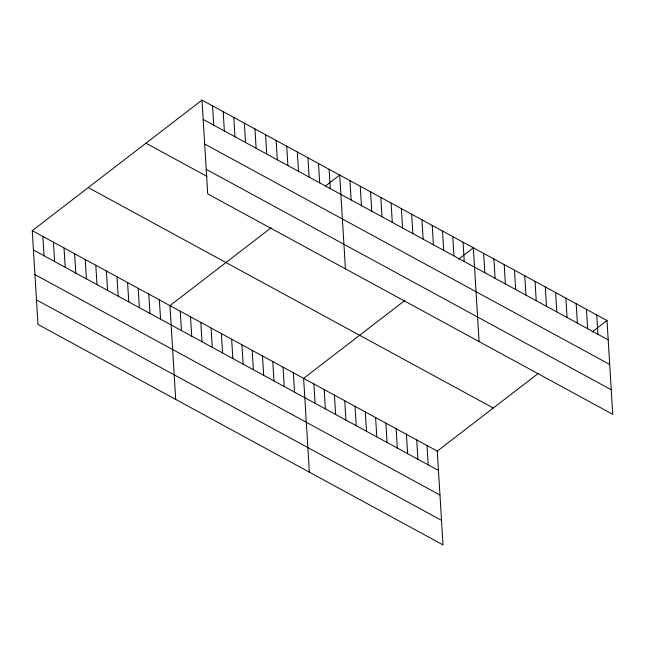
<?xml version="1.0" encoding="UTF-8"?>
<svg xmlns="http://www.w3.org/2000/svg" width="645" height="645" viewBox="0 0 645 645"><rect width="100%" height="100%" fill="white"/><g stroke="black" fill="none" stroke-linecap="round" stroke-linejoin="round"><path stroke-width="0.97" d="M538.422 373.302L437.278 451.105L443.018 544.896L37.99 324.459L32.25 230.668L201.982 100.104L607.01 320.541L612.75 414.332L207.722 193.895L201.982 100.104M271.102 227.814L169.958 305.617L175.698 399.408M325.693 185.825L339.697 175.053L345.43 268.844M404.762 300.554L303.618 378.357L309.358 472.156M458.571 259.161L473.357 247.793L479.09 341.592M592.231 331.909L607.01 320.541M203.167 119.446L608.195 339.883M204.675 144.02L609.702 364.449M206.223 169.329L611.25 389.765M145.972 143.19L206.884 176.343M88.26 187.582L493.288 408.019M32.25 230.668L437.278 451.105M33.435 250.018L438.463 470.447M34.935 274.585L439.963 495.013M36.483 299.893L441.511 520.33M596.73 314.945L597.915 334.287M586.45 309.342L587.635 328.692M576.17 303.747L577.356 323.097M565.891 298.151L567.068 317.501M555.603 292.556L556.788 311.906M545.323 286.961L546.509 306.311M535.044 281.365L536.229 300.715M524.764 275.77L525.941 295.12M514.476 270.174L515.661 289.524M504.197 264.579L505.382 283.929M493.917 258.984L495.102 278.334M483.637 253.388L484.822 272.738M463.07 242.197L464.255 261.548M452.79 236.602L453.975 255.952M442.51 231.007L443.696 250.357M432.231 225.411L433.408 244.761M421.943 219.816L423.128 239.158M426.998 445.51L428.183 464.851M411.663 214.221L412.848 233.563M416.718 439.914L417.896 459.256M401.383 208.625L402.569 227.967M406.431 434.319L407.616 453.661M391.104 203.03L392.289 222.372M396.151 428.723L397.336 448.065M380.824 197.435L382.001 216.776M385.871 423.128L387.056 442.47M370.536 191.839L371.722 211.181M375.592 417.533L376.777 436.875M360.257 186.244L361.442 205.586M365.312 411.937L366.489 431.279M349.977 180.648L351.162 199.99M355.024 406.342L356.209 425.684M344.744 400.739L345.93 420.089M329.103 169.288L330.288 188.63M334.465 395.143L335.65 414.493M318.509 163.524L319.694 182.866M324.185 389.548L325.362 408.898M307.915 157.751L309.1 177.101M313.897 383.952L315.083 403.302M297.321 151.986L298.506 171.336M286.727 146.222L287.912 165.572M293.338 372.762L294.523 392.112M276.133 140.457L277.318 159.807M283.058 367.166L284.235 386.516M265.547 134.692L266.724 154.042M272.779 361.571L273.956 380.921M254.952 128.927L256.13 148.277M262.491 355.976L263.676 375.325M244.358 123.163L245.543 142.513M252.211 350.38L253.396 369.73M233.764 117.398L234.949 136.748M241.931 344.785L243.117 364.135M223.17 111.633L224.355 130.975M231.652 339.189L232.829 358.539M212.576 105.869L213.761 125.211M221.364 333.594L222.549 352.944M211.084 327.999L212.269 347.349M200.805 322.403L201.99 341.753M190.525 316.808L191.702 336.15M180.237 311.213L181.422 330.554M159.363 299.852L160.549 319.194M148.777 294.088L149.954 313.43M138.183 288.323L139.36 307.665M127.589 282.558L128.774 301.9M116.995 276.794L118.18 296.136M106.401 271.021L107.586 290.371M95.807 265.256L96.992 284.606M85.213 259.492L86.398 278.842M74.618 253.727L75.804 273.077M64.032 247.962L65.209 267.312M53.438 242.197L54.615 261.548M42.844 236.433L44.029 255.783"/></g></svg>
